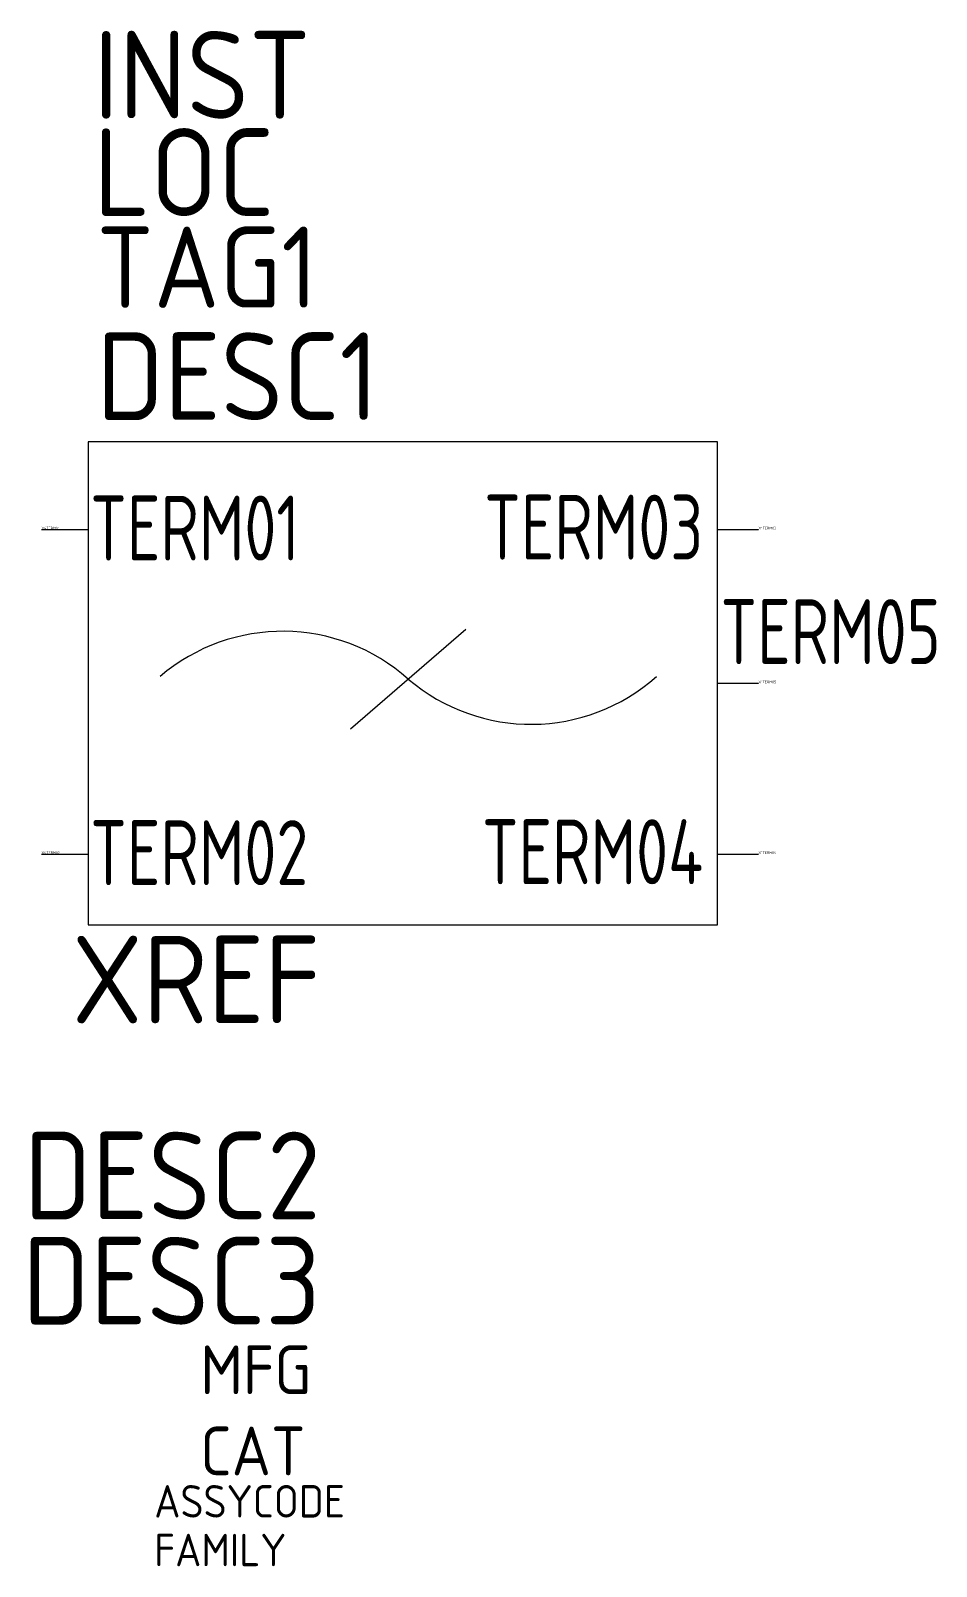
# Model space of a CAD drawing. Header units: inches. Extents: x -0.3 to 27.6, y -31.9 to 15.4.
import ezdxf
from ezdxf.enums import TextEntityAlignment as Align

# ---------------------------------------------------------------- set-up
doc = ezdxf.new("R2010")
doc.units = ezdxf.units.IN
doc.header["$MEASUREMENT"] = 0
doc.styles.add('WD_IEC', font='ISOCP2.shx', dxfattribs={"width": 0.9, "height": 4, "bigfont": '@extfont2.shx'})

msp = doc.modelspace()

# ---------------------------------------------------------------- linework, layer by layer
for p, q in [((0, 0), (1.441, 0)), ((20.819, 0), (22.085, 0)), ((9.521, -6.145), (13.075, -3.074)), ((20.819, -4.739), (22.085, -4.739)), ((0, -10), (1.441, -10)), ((20.819, -10), (22.085, -10))]:
    msp.add_line(p, q)
msp.add_lwpolyline([(1.441, 2.702), (1.441, -12.18), (20.819, -12.18), (20.819, 2.702)], close=True)
for centre, start, end in [((7.432, -8.957), 48.3536, 130.4879), ((15.075, -0.185), 229.5121, 311.6464)]:
    msp.add_arc(centre, 5.818, start, end)

# ---------------------------------------------------------------- texts
at = {"style": 'WD_IEC'}
for tag, text, height, p in [('INST', '', 2.7, (1.6, 14.004)), ('LOC', '', 2.7, (1.6, 11.004)), ('TAG1', 'NF0', 2.5, (1.692, 8.079)), ('DESC1', '', 2.7, (1.692, 4.719))]:
    msp.add_attdef(tag, text=text, height=height, dxfattribs=at).set_placement(p, align=Align.MIDDLE_LEFT)
at = {"style": 'WD_IEC', "width": 0.8}
for tag, p, s in [('TERM01', (1.498, -0.958), 'IN1'), ('TERM02', (1.498, -10.958), 'IN2')]:
    msp.add_attdef(tag, p, s, height=2, dxfattribs=at)
for tag, text, p in [('TERM03', 'OUT1', (20.38, -0.93)), ('TERM04', 'OUT2', (20.38, -10.93))]:
    msp.add_attdef(tag, text=text, height=2, dxfattribs=at).set_placement(p, align=Align.RIGHT)
at = {"style": 'WD_IEC'}
for tag, p, s, height, flags in [('X4TERM01', (0, 0), '', 0.08, 1), ('X1TERM03', (22.085, 0), '', 0.08, 1), ('X1TERM05', (22.085, -4.739), '', 0.08, 1), ('X4TERM02', (0, -10), '', 0.08, 1), ('X1TERM04', (22.085, -10), '', 0.08, 1), ('MFG', (4.889, -26.638), '', 1.5, 9), ('CAT', (4.889, -29.138), '', 1.5, 9), ('ASSYCODE', (3.472, -30.44), '', 1, 1), ('FAMILY', (3.472, -31.94), 'CR', 1, 1)]:
    msp.add_attdef(tag, p, s, height=height, dxfattribs=dict(at, flags=flags))
at = {"style": 'WD_IEC', "width": 0.8}
msp.add_attdef('TERM05', text='PE', height=2, dxfattribs=at).set_placement((20.912, -3.148), align=Align.MIDDLE_LEFT)
at = {"style": 'WD_IEC'}
msp.add_attdef('XREF', text='', height=2.7, dxfattribs=at).set_placement((8.602, -15.215), align=Align.RIGHT)
for tag, p in [('DESC2', (8.602, -19.905)), ('DESC3', (8.602, -23.145))]:
    msp.add_attdef(tag, text='', height=2.7, dxfattribs=at).set_placement(p, align=Align.MIDDLE_RIGHT)

doc.saveas('drawing.dxf')
